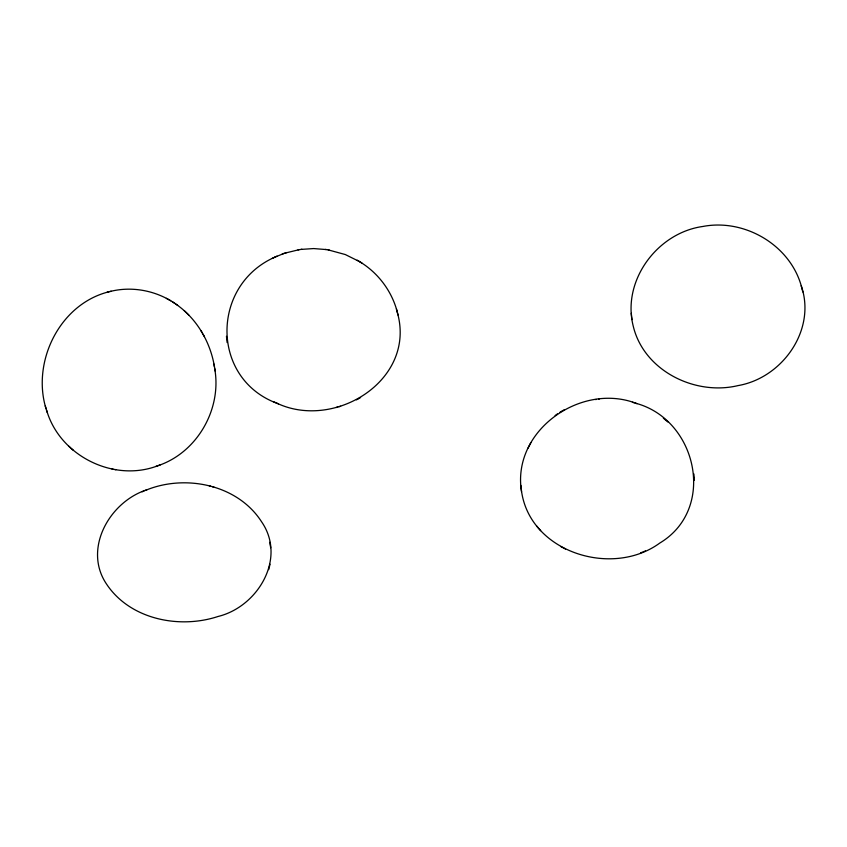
<?xml version="1.0" encoding="UTF-8"?>
<svg xmlns="http://www.w3.org/2000/svg" width="847" height="847" viewBox="0 0 847 847"><rect width="100%" height="100%" fill="white"/><g stroke="black" fill="none" stroke-linecap="round" stroke-linejoin="round"><path stroke-width="1.27" d="M635.155 403.098C696.732 418.958 717.144 508.613 659.824 543.033C611.576 578.385 527.967 551.736 521.233 488.783M146.923 489.778C109.665 501.646 82.625 548.972 106.627 584.218C130.142 619.475 179.395 629.226 218.018 616.489C257.732 606.844 286.942 558.311 261.501 521.657C237.435 484.304 184.752 473.822 145.165 490.508M268.7 569.629L269.335 567.067M269.399 566.802L270.034 564.218M636.997 403.68C581.55 381.542 511.419 430.572 521.53 491.652M530.9 442.579L528.041 448.19M555.124 415.559L557.474 413.865M276.514 403.013C334.554 430.922 416.756 379.964 397.264 312.204M559.92 412.288L561.879 411.144M562.313 410.88L564.166 409.8M356.396 399.879L358.302 398.821M358.588 398.662L360.589 397.55M274.513 257.319C210.416 285.905 210.585 379.985 278.472 403.839M274.841 257.17L284.147 253.38M272.215 258.42L276.99 256.143M142.116 491.811L144.011 491.016M158.209 465.617C197.457 452.362 222.2 408.603 214.598 368.074M640.681 552.847L642.555 552.096M643.434 551.736L645.456 550.931M108.744 291.834C58.401 304.391 29.973 364.898 47.368 412.701C61.619 456.692 114.398 482.377 157.669 465.808M155.784 466.485L160.263 464.876M284.963 253.126L299.097 249.685M282.22 254.036L286.72 252.522M336.132 407.513L337.593 407.121M338.969 406.74L340.6 406.285M109.634 291.612C131.751 285.841 156.155 290.51 174.916 303.459M107.04 292.279L111.137 291.22M301.087 249.41L313.655 248.563L326.254 249.569M298.049 249.854L301.924 249.272M595.515 399.562L596.352 399.477M598.617 399.212L599.242 399.149M328.149 249.876L345.322 254.555L359.53 261.607M325.343 249.42L329.271 250.045M111.963 469.005L113.223 469.238M114.864 469.524L115.901 469.714M209.273 485.86L210.596 486.22M212.459 486.729L213.952 487.131M632.444 402.251L634.107 402.78M273.75 401.838L275.857 402.727M560.65 546.474L562.895 547.67M563.393 547.924L565.51 549.068M170.702 300.738L166.351 298.324M359.467 261.575C378.853 273.168 393.22 292.893 397.984 315.02M357.201 260.177L361.923 263.068M175.456 303.829C197.69 318.948 211.866 344.422 215.053 370.933M172.852 302.051L177.637 305.322M663.349 418.132L665.382 419.879M665.678 420.144L667.785 421.954M68.829 446.231L70.841 448.052M71.423 448.582L73.35 450.329M188.828 315.084L184.339 310.754M536.68 526.029L538.576 528.242M538.798 528.496L540.64 530.646M200.951 330.626L202.306 332.987M202.973 334.142L204.36 336.577M801.241 285.778C789.669 244.709 744.354 218.462 702.883 226.467C657.441 232.745 621.825 280.516 633.175 325.894C643.678 370.668 694.889 395.962 738.033 385.597C782.384 377.963 816.529 329.917 801.241 285.778L801.95 288.562M45.262 405.904L46.119 408.667M46.521 409.969L47.368 412.701M802.098 289.145L802.829 291.95M396.407 308.869L397.116 311.654M269.812 542.26L270.214 544.854M270.257 545.129L270.669 547.734M213.973 364.072L214.418 366.91M631.29 313.305L631.597 316.185M631.64 316.725L631.947 319.605M520.884 485.437L521.18 488.327M226.456 336.259L226.763 339.149M226.805 339.658L227.112 342.537M693.905 473.971L694.064 476.861M694.074 477.443L694.244 480.344"/></g></svg>
